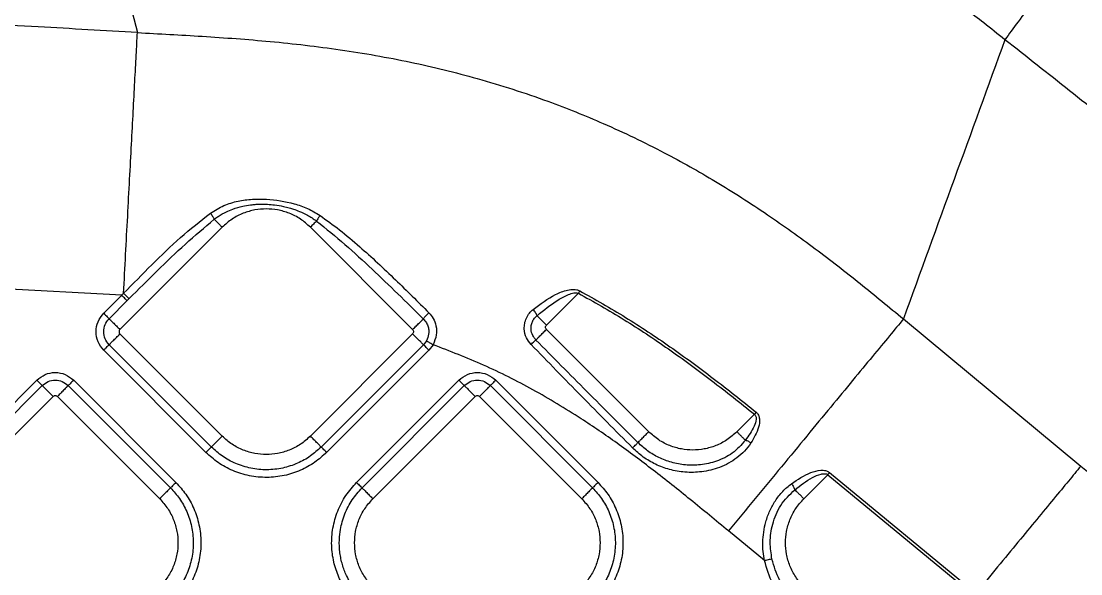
# Model space of a CAD drawing. Extents: x 832 to 912, y 781 to 934.
# Drawn here: x 872.96 to 879.79, y 856.15 to 859.71 of the extents above; entities that cross this region are included whole.
import ezdxf

# ---------------------------------------------------------------- set-up
doc = ezdxf.new("R2010")
doc.units = 0
doc.header["$MEASUREMENT"] = 0
doc.layers.add('1', color=4, linetype='Continuous')

# ---------------------------------------------------------------- blocks, each defined once
blk = doc.blocks.new('2026 SOVEREIGN HL')
at = {"layer": '1', "color": 3, "linetype": 'Continuous', "lineweight": 25}
for p, q in [((42.5307, 61.2835), (41.8719, 60.6247)), ((43.7577, 60.6247), (43.0989, 61.2835)), ((41.8835, 60.8454), (40.9787, 60.8935)), ((41.7674, 60.7293), (41.8835, 60.8454)), ((44.8255, 60.8588), (44.6199, 60.6532)), ((41.9184, 60.8106), (41.8022, 60.6944)), ((41.9303, 60.8225), (41.9184, 60.8106)), ((46.9197, 60.6928), (48.0626, 59.7449)), ((45.2787, 59.9661), (44.6199, 60.6249)), ((42.5307, 59.9376), (41.8719, 60.5964)), ((43.7577, 60.5964), (43.0989, 59.9376)), ((42.4262, 59.833), (41.7674, 60.4918)), ((42.461, 59.8679), (41.8022, 60.5267)), ((43.8274, 60.5267), (43.1686, 59.8679)), ((43.8622, 60.4918), (43.2034, 59.833)), ((43.8462, 60.5514), (43.8274, 60.5267)), ((43.889, 60.5269), (43.8622, 60.4918)), ((40.6776, 59.6395), (41.3364, 60.2983)), ((41.5739, 60.2983), (42.2327, 59.6395)), ((43.397, 59.6395), (44.0558, 60.2983)), ((44.2933, 60.2983), (44.9521, 59.6395)), ((40.7124, 59.6047), (41.3713, 60.2635)), ((41.539, 60.2635), (42.1978, 59.6047)), ((43.4319, 59.6046), (44.0907, 60.2635)), ((44.2584, 60.2635), (44.9172, 59.6046)), ((40.7822, 59.5349), (41.441, 60.1938)), ((41.4693, 60.1938), (42.1281, 59.5349)), ((43.5016, 59.5349), (44.1604, 60.1937)), ((44.1887, 60.1937), (44.8475, 59.5349)), ((45.9594, 60.0787), (45.8468, 59.9661)), ((45.9705, 60.0924), (45.9594, 60.0787)), ((46.4328, 59.6897), (46.278, 59.5349)), ((46.444, 59.7033), (47.3866, 58.9256)), ((46.0246, 59.1359), (45.793, 59.3269))]:
    blk.add_line(p, q, dxfattribs=at)
at = {"layer": '1', "color": 3, "linetype": 'Continuous', "lineweight": 25, "flags": 128}
for points in [[(41.3969, 64.782), (41.6906, 63.6602), (41.9846, 62.5372)], [(46.4328, 59.6897), (46.9103, 59.2957), (47.3753, 58.912)]]:
    blk.add_lwpolyline(points, dxfattribs=at)
at = {"layer": '1', "color": 3, "linetype": 'Continuous', "lineweight": 25}
for points, knots in [([(47.5737, 62.4915), (47.5282, 62.5274), (47.4452, 62.5928), (47.3322, 62.6813), (47.2307, 62.7603), (47.1308, 62.8374), (47.0247, 62.9181), (46.9204, 62.9962), (46.8208, 63.0696), (46.6849, 63.1678), (46.4993, 63.2978), (46.2588, 63.4568), (46.019, 63.6047), (45.795, 63.7334), (45.5975, 63.8394), (45.4086, 63.9345), (45.2119, 64.0274), (44.9878, 64.1252), (44.7439, 64.222), (44.4996, 64.309), (44.2751, 64.3809), (44.0662, 64.4413), (43.8567, 64.496), (43.6382, 64.5467), (43.4101, 64.5931), (43.1827, 64.633), (42.9455, 64.6685), (42.7004, 64.699), (42.4421, 64.7249), (42.1838, 64.7452), (41.9185, 64.7611), (41.6569, 64.773), (41.4813, 64.7791), (41.3969, 64.782)], [0, 0, 0, 0, 0.025785, 0.047078, 0.063863, 0.083042, 0.103227, 0.123222, 0.141, 0.158314, 0.197831, 0.241821, 0.28659, 0.323182, 0.356776, 0.386327, 0.417272, 0.453543, 0.495114, 0.533992, 0.568936, 0.599977, 0.630748, 0.665266, 0.699794, 0.734319, 0.767962, 0.806513, 0.844197, 0.883478, 0.921799, 0.962456, 1, 1, 1, 1]), ([(48.684, 63.9232), (48.6308, 63.8567), (48.5244, 63.7237), (48.3588, 63.5146), (48.1955, 63.3067), (48.0386, 63.1053), (47.8932, 62.9169), (47.7644, 62.748), (47.6538, 62.601), (47.6004, 62.528), (47.5738, 62.4915)], [0, 0, 0, 0, 0.125005, 0.250005, 0.375002, 0.5, 0.624998, 0.749994, 0.874995, 1, 1, 1, 1]), ([(41.9846, 62.5372), (41.7717, 62.5495), (41.4395, 62.5687), (41.0814, 62.5887), (40.9103, 62.5991), (40.836, 62.6016), (40.7688, 62.6098), (40.7269, 62.6103), (40.7075, 62.6105)], [0, 0, 0, 0, 0.499895, 0.780343, 0.841154, 0.901848, 0.954576, 1, 1, 1, 1]), ([(41.8955, 60.8577), (41.8999, 60.9413), (41.9088, 61.1084), (41.9218, 61.355), (41.9345, 61.5935), (41.9465, 61.8202), (41.9577, 62.0316), (41.9679, 62.2239), (41.9771, 62.3963), (41.9821, 62.4903), (41.9846, 62.5372)], [0, 0, 0, 0, 0.125001, 0.250001, 0.375, 0.5, 0.625, 0.749999, 0.874999, 1, 1, 1, 1]), ([(41.9846, 62.5372), (42.1236, 62.5296), (42.4091, 62.5139), (42.8454, 62.4826), (43.294, 62.4307), (43.7397, 62.3525), (44.1871, 62.2433), (44.6017, 62.1098), (45.0035, 61.9488), (45.3638, 61.7759), (45.7163, 61.5782), (46.0404, 61.3707), (46.3503, 61.1491), (46.6406, 60.9231), (46.8274, 60.769), (46.9197, 60.6928)], [0, 0, 0, 0, 0.077459, 0.159013, 0.243234, 0.328496, 0.410577, 0.499296, 0.570615, 0.651316, 0.721549, 0.795423, 0.865343, 0.933436, 1, 1, 1, 1]), ([(47.5737, 62.4915), (47.4647, 62.1916), (47.2468, 61.5924), (47.0287, 60.9925), (46.9197, 60.6928)], [0, 0, 0, 0, 0.50044, 1, 1, 1, 1]), ([(48.4058, 61.8308), (48.2673, 61.9414), (47.9905, 62.1624), (47.7126, 62.3819), (47.5737, 62.4915)], [0, 0, 0, 0, 0.500476, 1, 1, 1, 1]), ([(42.4551, 61.3742), (42.4835, 61.3918), (42.5388, 61.426), (42.6318, 61.4536), (42.7244, 61.4659), (42.846, 61.4651), (42.9664, 61.4459), (43.0821, 61.4065), (43.1348, 61.375), (43.1614, 61.359)], [0, 0, 0, 0, 0.135644, 0.264385, 0.388795, 0.510768, 0.752327, 0.874696, 1, 1, 1, 1]), ([(41.8955, 60.8577), (41.9561, 60.9192), (42.0766, 61.0415), (42.2587, 61.2198), (42.39, 61.323), (42.4551, 61.3742)], [0, 0, 0, 0, 0.33757, 0.671226, 1, 1, 1, 1]), ([(42.4551, 61.3742), (42.4576, 61.3708), (42.4626, 61.3641), (42.4694, 61.3535), (42.4754, 61.3433), (42.4782, 61.3375), (42.4796, 61.3346)], [0, 0, 0, 0, 0.2499907, 0.5000063, 0.7500132, 1, 1, 1, 1]), ([(42.4796, 61.3346), (42.4806, 61.3354), (42.4891, 61.3419), (42.5141, 61.3596), (42.5529, 61.3815), (42.6055, 61.4037), (42.6575, 61.4187), (42.7036, 61.4266), (42.7329, 61.4297), (42.7584, 61.4316), (42.7872, 61.4324), (42.8267, 61.4314), (42.8722, 61.4274), (42.9194, 61.4195), (42.9597, 61.4095), (42.9942, 61.399), (43.0334, 61.3845), (43.0846, 61.3607), (43.1194, 61.3368), (43.1388, 61.3235)], [0, 0, 0, 0, 0.005099, 0.046001, 0.131827, 0.195274, 0.290011, 0.362299, 0.39455, 0.415531, 0.471323, 0.517441, 0.583542, 0.665879, 0.721022, 0.760269, 0.819685, 0.89938, 1, 1, 1, 1]), ([(43.0989, 61.2835), (43.0782, 61.3019), (43.0372, 61.3383), (42.9645, 61.3749), (42.8898, 61.3966), (42.8148, 61.4034), (42.7398, 61.3966), (42.6651, 61.3749), (42.5924, 61.3383), (42.5515, 61.3019), (42.5307, 61.2835)], [0, 0, 0, 0, 0.131359, 0.259988, 0.383484, 0.5, 0.616516, 0.740012, 0.868641, 1, 1, 1, 1]), ([(41.9303, 60.8225), (41.9907, 60.8825), (42.1107, 61.0016), (42.2907, 61.1762), (42.4171, 61.2822), (42.4796, 61.3346)], [0, 0, 0, 0, 0.338894, 0.672908, 1, 1, 1, 1]), ([(42.4796, 61.3346), (42.4833, 61.331), (42.4906, 61.3237), (42.5037, 61.3106), (42.5172, 61.2971), (42.5263, 61.288), (42.5307, 61.2835)], [0, 0, 0, 0, 0.262564, 0.519968, 0.767099, 1, 1, 1, 1]), ([(43.1388, 61.3235), (43.1324, 61.3171), (43.12, 61.3047), (43.1057, 61.2904), (43.0989, 61.2835)], [0, 0, 0, 0, 0.518727, 1, 1, 1, 1]), ([(43.1614, 61.359), (43.1593, 61.3561), (43.1552, 61.3503), (43.1491, 61.341), (43.1435, 61.3319), (43.1404, 61.3263), (43.1388, 61.3235)], [0, 0, 0, 0, 0.249998, 0.499997, 0.749994, 1, 1, 1, 1]), ([(43.1388, 61.3235), (43.2004, 61.2738), (43.3232, 61.1747), (43.5514, 60.9635), (43.7172, 60.801), (43.8266, 60.6937)], [0, 0, 0, 0, 0.2548703, 0.5080273, 1, 1, 1, 1]), ([(43.1614, 61.359), (43.2036, 61.3288), (43.2916, 61.2656), (43.4131, 61.1621), (43.5328, 61.0539), (43.6453, 60.9471), (43.7556, 60.8392), (43.8269, 60.7681), (43.8625, 60.7325)], [0, 0, 0, 0, 0.166048, 0.346588, 0.509733, 0.680567, 0.840293, 1, 1, 1, 1]), ([(41.8835, 60.8454), (41.8855, 60.8475), (41.8895, 60.8516), (41.8935, 60.8557), (41.8955, 60.8577)], [0, 0, 0, 0, 0.500023, 1, 1, 1, 1]), ([(41.9184, 60.8106), (41.9173, 60.8117), (41.915, 60.8139), (41.9065, 60.8224), (41.8956, 60.8334), (41.8874, 60.8415), (41.8835, 60.8454)], [0, 0, 0, 0, 0.247943, 0.507903, 0.76355, 1, 1, 1, 1]), ([(41.9303, 60.8225), (41.9292, 60.8236), (41.927, 60.8259), (41.9187, 60.8343), (41.9079, 60.8452), (41.8996, 60.8535), (41.8955, 60.8577)], [0, 0, 0, 0, 0.25, 0.499994, 0.749996, 1, 1, 1, 1]), ([(44.5341, 60.7544), (44.5808, 60.789), (44.6498, 60.8401), (44.7416, 60.8778), (44.7891, 60.8842), (44.8157, 60.882), (44.8278, 60.8769), (44.8339, 60.8743)], [0, 0, 0, 0, 0.51855, 0.767282, 0.885936, 0.943426, 1, 1, 1, 1]), ([(44.5593, 60.7138), (44.6029, 60.749), (44.6666, 60.8006), (44.7484, 60.8464), (44.7892, 60.8596), (44.811, 60.8623), (44.8208, 60.8599), (44.8255, 60.8588)], [0, 0, 0, 0, 0.541243, 0.79169, 0.904088, 0.954564, 1, 1, 1, 1]), ([(44.8339, 60.8743), (44.8325, 60.8718), (44.8298, 60.8668), (44.8269, 60.8615), (44.8255, 60.8588)], [0, 0, 0, 0, 0.500007, 1, 1, 1, 1]), ([(44.8255, 60.8588), (44.9244, 60.8031), (45.1226, 60.6914), (45.4076, 60.5011), (45.6869, 60.2967), (45.868, 60.1517), (45.9594, 60.0787)], [0, 0, 0, 0, 0.246931, 0.495081, 0.745436, 1, 1, 1, 1]), ([(44.8339, 60.8743), (44.933, 60.8184), (45.1318, 60.7064), (45.4177, 60.5156), (45.6975, 60.3107), (45.879, 60.1655), (45.9705, 60.0924)], [0, 0, 0, 0, 0.247125, 0.495373, 0.745681, 1, 1, 1, 1]), ([(41.7674, 60.4918), (41.7536, 60.5092), (41.7262, 60.5439), (41.7142, 60.6106), (41.7262, 60.6772), (41.7536, 60.712), (41.7674, 60.7293)], [0, 0, 0, 0, 0.250068, 0.500018, 0.749933, 1, 1, 1, 1]), ([(41.7674, 60.7293), (41.7713, 60.7254), (41.7794, 60.7173), (41.7904, 60.7063), (41.7989, 60.6978), (41.8011, 60.6955), (41.8022, 60.6944)], [0, 0, 0, 0, 0.236448, 0.492091, 0.752058, 1, 1, 1, 1]), ([(41.8022, 60.5267), (41.7925, 60.539), (41.7732, 60.5635), (41.7646, 60.6106), (41.7732, 60.6576), (41.7925, 60.6822), (41.8022, 60.6944)], [0, 0, 0, 0, 0.249876, 0.500011, 0.75014, 1, 1, 1, 1]), ([(41.8022, 60.6944), (41.8044, 60.6923), (41.8089, 60.6878), (41.8259, 60.6708), (41.8478, 60.6488), (41.8641, 60.6325), (41.8719, 60.6247)], [0, 0, 0, 0, 0.247942, 0.507921, 0.763553, 1, 1, 1, 1]), ([(43.7577, 60.6247), (43.7652, 60.6322), (43.7807, 60.6477), (43.8019, 60.6689), (43.8189, 60.686), (43.8241, 60.6911), (43.8266, 60.6937)], [0, 0, 0, 0, 0.235492, 0.4898728, 0.7497626, 1, 1, 1, 1]), ([(43.8625, 60.7325), (43.8583, 60.7283), (43.85, 60.7197), (43.8388, 60.7078), (43.8302, 60.6983), (43.8278, 60.6952), (43.8266, 60.6937)], [0, 0, 0, 0, 0.250001, 0.500009, 0.750008, 1, 1, 1, 1]), ([(43.8266, 60.6937), (43.8336, 60.6856), (43.8471, 60.6701), (43.8581, 60.6428), (43.8624, 60.6175), (43.8615, 60.5862), (43.8524, 60.5655), (43.8462, 60.5514)], [0, 0, 0, 0, 0.206295, 0.397549, 0.564887, 0.704227, 1, 1, 1, 1]), ([(43.8625, 60.7325), (43.8724, 60.721), (43.8932, 60.6964), (43.9112, 60.6468), (43.9147, 60.5864), (43.8979, 60.5474), (43.889, 60.5269)], [0, 0, 0, 0, 0.204235, 0.43348, 0.702065, 1, 1, 1, 1]), ([(44.5207, 60.5285), (44.5099, 60.5421), (44.4868, 60.5715), (44.4756, 60.6206), (44.4783, 60.6643), (44.4893, 60.699), (44.5078, 60.7306), (44.5255, 60.7466), (44.5341, 60.7544)], [0, 0, 0, 0, 0.201159, 0.433816, 0.569459, 0.715477, 0.862175, 1, 1, 1, 1]), ([(44.5518, 60.5569), (44.5442, 60.5664), (44.5278, 60.5868), (44.5194, 60.6208), (44.521, 60.6512), (44.5284, 60.6753), (44.5411, 60.6973), (44.5534, 60.7084), (44.5594, 60.7138)], [0, 0, 0, 0, 0.202813, 0.437277, 0.571135, 0.716696, 0.863379, 1, 1, 1, 1]), ([(44.5593, 60.7138), (44.5583, 60.7164), (44.5561, 60.7218), (44.5501, 60.7322), (44.5427, 60.7434), (44.537, 60.7507), (44.5341, 60.7544)], [0, 0, 0, 0, 0.249994, 0.500004, 0.750013, 1, 1, 1, 1]), ([(44.6199, 60.6532), (44.6142, 60.6589), (44.6026, 60.6706), (44.5857, 60.6874), (44.5703, 60.7028), (44.563, 60.7101), (44.5593, 60.7138)], [0, 0, 0, 0, 0.233044, 0.482348, 0.740923, 1, 1, 1, 1]), ([(46.9197, 60.6928), (46.8909, 60.6579), (46.8333, 60.588), (46.7221, 60.4533), (46.5953, 60.2995), (46.4532, 60.1273), (46.2992, 59.9405), (46.1357, 59.7424), (45.966, 59.5366), (45.8507, 59.3968), (45.793, 59.3269)], [0, 0, 0, 0, 0.125001, 0.250001, 0.375, 0.5, 0.624999, 0.749999, 0.874999, 1, 1, 1, 1]), ([(41.8719, 60.6247), (41.8703, 60.6226), (41.867, 60.6185), (41.8656, 60.6106), (41.867, 60.6026), (41.8703, 60.5985), (41.8719, 60.5964)], [0, 0, 0, 0, 0.25024, 0.5, 0.74976, 1, 1, 1, 1]), ([(43.7577, 60.6247), (43.7593, 60.6226), (43.7626, 60.6185), (43.764, 60.6106), (43.7626, 60.6026), (43.7593, 60.5985), (43.7577, 60.5964)], [0, 0, 0, 0, 0.2502411, 0.5, 0.7497589, 1, 1, 1, 1]), ([(44.5518, 60.5569), (44.5546, 60.5597), (44.5603, 60.5653), (44.5772, 60.5822), (44.5978, 60.6028), (44.6127, 60.6178), (44.6199, 60.6249)], [0, 0, 0, 0, 0.251512, 0.511099, 0.764689, 1, 1, 1, 1]), ([(44.6199, 60.6249), (44.6183, 60.627), (44.615, 60.6312), (44.6136, 60.6391), (44.615, 60.647), (44.6183, 60.6512), (44.6199, 60.6532)], [0, 0, 0, 0, 0.250232, 0.500018, 0.749768, 1, 1, 1, 1]), ([(41.8022, 60.5267), (41.8044, 60.5289), (41.8089, 60.5334), (41.8258, 60.5504), (41.8478, 60.5723), (41.8641, 60.5886), (41.8719, 60.5964)], [0, 0, 0, 0, 0.247331, 0.507093, 0.762968, 1, 1, 1, 1]), ([(43.8274, 60.5267), (43.8252, 60.5289), (43.8207, 60.5334), (43.8037, 60.5504), (43.7818, 60.5723), (43.7655, 60.5886), (43.7577, 60.5964)], [0, 0, 0, 0, 0.247942, 0.50792, 0.763551, 1, 1, 1, 1]), ([(44.5207, 60.5285), (44.5242, 60.5318), (44.5311, 60.5385), (44.5403, 60.547), (44.5477, 60.5537), (44.5505, 60.5558), (44.5518, 60.5569)], [0, 0, 0, 0, 0.249999, 0.500002, 0.749992, 1, 1, 1, 1]), ([(45.209, 59.8964), (45.0992, 60.0063), (44.8796, 60.2259), (44.6611, 60.4466), (44.5518, 60.5569)], [0, 0, 0, 0, 0.50005, 1, 1, 1, 1]), ([(41.7674, 60.4918), (41.7715, 60.496), (41.7798, 60.5043), (41.7906, 60.5151), (41.7989, 60.5234), (41.8011, 60.5256), (41.8022, 60.5267)], [0, 0, 0, 0, 0.2500019, 0.5000125, 0.750001, 1, 1, 1, 1]), ([(43.8622, 60.4918), (43.8583, 60.4958), (43.8502, 60.5039), (43.8392, 60.5149), (43.8307, 60.5234), (43.8285, 60.5256), (43.8274, 60.5267)], [0, 0, 0, 0, 0.23645, 0.492091, 0.752058, 1, 1, 1, 1]), ([(43.889, 60.5269), (43.8839, 60.5298), (43.8738, 60.5356), (43.8605, 60.5432), (43.8503, 60.549), (43.8476, 60.5506), (43.8462, 60.5514)], [0, 0, 0, 0, 0.250003, 0.499999, 0.750024, 1, 1, 1, 1]), ([(45.793, 59.3269), (45.7111, 59.3945), (45.5505, 59.527), (45.3122, 59.7171), (45.0784, 59.892), (44.822, 60.0676), (44.5369, 60.2386), (44.2186, 60.4001), (43.9986, 60.4847), (43.889, 60.5269)], [0, 0, 0, 0, 0.140835, 0.275909, 0.404076, 0.527658, 0.687715, 0.844494, 1, 1, 1, 1]), ([(45.1747, 59.8623), (45.0652, 59.9727), (44.8461, 60.1938), (44.6292, 60.4168), (44.5207, 60.5285)], [0, 0, 0, 0, 0.499612, 1, 1, 1, 1]), ([(41.3364, 60.2983), (41.3537, 60.312), (41.3885, 60.3395), (41.4551, 60.3515), (41.5218, 60.3395), (41.5565, 60.312), (41.5739, 60.2983)], [0, 0, 0, 0, 0.25007, 0.500017, 0.749932, 1, 1, 1, 1]), ([(41.3364, 60.2983), (41.3405, 60.2942), (41.3488, 60.2859), (41.3596, 60.2751), (41.3679, 60.2668), (41.3701, 60.2646), (41.3713, 60.2635)], [0, 0, 0, 0, 0.250002, 0.500014, 0.750002, 1, 1, 1, 1]), ([(41.3713, 60.2635), (41.3835, 60.2731), (41.4081, 60.2925), (41.4551, 60.3011), (41.5022, 60.2925), (41.5267, 60.2731), (41.539, 60.2635)], [0, 0, 0, 0, 0.249878, 0.500015, 0.75014, 1, 1, 1, 1]), ([(41.5739, 60.2983), (41.5699, 60.2944), (41.5618, 60.2863), (41.5508, 60.2753), (41.5423, 60.2668), (41.5401, 60.2646), (41.539, 60.2635)], [0, 0, 0, 0, 0.236443, 0.492093, 0.752056, 1, 1, 1, 1]), ([(44.0558, 60.2983), (44.0732, 60.312), (44.1079, 60.3395), (44.1745, 60.3515), (44.2412, 60.3395), (44.2759, 60.312), (44.2933, 60.2983)], [0, 0, 0, 0, 0.2500701, 0.5000166, 0.7499333, 1, 1, 1, 1]), ([(44.0558, 60.2983), (44.0599, 60.2942), (44.0682, 60.2859), (44.079, 60.2751), (44.0874, 60.2668), (44.0896, 60.2646), (44.0907, 60.2635)], [0, 0, 0, 0, 0.25001, 0.500012, 0.750007, 1, 1, 1, 1]), ([(44.0907, 60.2635), (44.1029, 60.2731), (44.1275, 60.2925), (44.1745, 60.3011), (44.2216, 60.2925), (44.2461, 60.2731), (44.2584, 60.2635)], [0, 0, 0, 0, 0.2498742, 0.5000143, 0.7501403, 1, 1, 1, 1]), ([(44.2933, 60.2983), (44.2894, 60.2944), (44.2812, 60.2862), (44.2702, 60.2753), (44.2617, 60.2668), (44.2595, 60.2645), (44.2584, 60.2635)], [0, 0, 0, 0, 0.236454, 0.492101, 0.752057, 1, 1, 1, 1]), ([(41.3713, 60.2635), (41.3734, 60.2613), (41.3779, 60.2568), (41.3949, 60.2398), (41.4168, 60.2179), (41.4331, 60.2016), (41.441, 60.1938)], [0, 0, 0, 0, 0.247333, 0.507096, 0.762973, 1, 1, 1, 1]), ([(41.539, 60.2635), (41.5368, 60.2613), (41.5323, 60.2568), (41.5153, 60.2398), (41.4934, 60.2179), (41.4771, 60.2016), (41.4693, 60.1938)], [0, 0, 0, 0, 0.247943, 0.507924, 0.763557, 1, 1, 1, 1]), ([(44.0907, 60.2635), (44.0929, 60.2613), (44.0973, 60.2568), (44.1143, 60.2398), (44.1362, 60.2179), (44.1526, 60.2016), (44.1604, 60.1937)], [0, 0, 0, 0, 0.247331, 0.507093, 0.762968, 1, 1, 1, 1]), ([(44.2584, 60.2635), (44.2562, 60.2613), (44.2517, 60.2568), (44.2347, 60.2398), (44.2128, 60.2178), (44.1965, 60.2016), (44.1887, 60.1937)], [0, 0, 0, 0, 0.247942, 0.507926, 0.763557, 1, 1, 1, 1]), ([(41.441, 60.1938), (41.443, 60.1954), (41.4472, 60.1987), (41.4551, 60.2001), (41.463, 60.1987), (41.4672, 60.1954), (41.4693, 60.1938)], [0, 0, 0, 0, 0.2502214, 0.5000023, 0.7497786, 1, 1, 1, 1]), ([(44.1604, 60.1937), (44.1625, 60.1954), (44.1666, 60.1986), (44.1745, 60.2001), (44.1825, 60.1986), (44.1866, 60.1954), (44.1887, 60.1937)], [0, 0, 0, 0, 0.2502324, 0.5, 0.7497676, 1, 1, 1, 1]), ([(45.9594, 60.0787), (45.9614, 60.0769), (45.9656, 60.0732), (45.9693, 60.0652), (45.971, 60.056), (45.9705, 60.0339), (45.9513, 59.9821), (45.922, 59.9403), (45.9017, 59.9113)], [0, 0, 0, 0, 0.042179, 0.086445, 0.135065, 0.188608, 0.437396, 1, 1, 1, 1]), ([(45.9705, 60.0924), (45.9735, 60.0896), (45.9795, 60.084), (45.9883, 60.0695), (45.9957, 60.0389), (45.9846, 59.9747), (45.9565, 59.9266), (45.9375, 59.8941)], [0, 0, 0, 0, 0.054397, 0.110036, 0.22676, 0.477561, 1, 1, 1, 1]), ([(45.209, 59.8964), (45.2112, 59.8986), (45.2157, 59.9031), (45.2327, 59.9202), (45.2546, 59.9421), (45.2709, 59.9583), (45.2787, 59.9661)], [0, 0, 0, 0, 0.248017, 0.507997, 0.76359, 1, 1, 1, 1]), ([(45.8468, 59.9661), (45.8261, 59.9478), (45.7851, 59.9114), (45.7125, 59.8748), (45.6378, 59.8531), (45.5628, 59.8462), (45.4878, 59.8531), (45.4131, 59.8748), (45.3404, 59.9114), (45.2994, 59.9478), (45.2787, 59.9661)], [0, 0, 0, 0, 0.131359, 0.25999, 0.383484, 0.5, 0.616516, 0.740011, 0.868642, 1, 1, 1, 1]), ([(45.9017, 59.9113), (45.8979, 59.915), (45.8905, 59.9225), (45.8765, 59.9365), (45.8617, 59.9512), (45.8517, 59.9613), (45.8468, 59.9661)], [0, 0, 0, 0, 0.261791, 0.519703, 0.767409, 1, 1, 1, 1]), ([(42.461, 59.8679), (42.4632, 59.8701), (42.4677, 59.8746), (42.4847, 59.8916), (42.5066, 59.9135), (42.5229, 59.9298), (42.5307, 59.9376)], [0, 0, 0, 0, 0.247941, 0.507925, 0.763558, 1, 1, 1, 1]), ([(43.0989, 59.9376), (43.0782, 59.9192), (43.0372, 59.8829), (42.9645, 59.8463), (42.8898, 59.8246), (42.8148, 59.8177), (42.7398, 59.8246), (42.6651, 59.8463), (42.5924, 59.8829), (42.5515, 59.9192), (42.5307, 59.9376)], [0, 0, 0, 0, 0.131359, 0.259988, 0.383484, 0.5, 0.616516, 0.740012, 0.868641, 1, 1, 1, 1]), ([(43.1686, 59.8679), (43.1664, 59.8701), (43.1619, 59.8746), (43.1449, 59.8916), (43.123, 59.9135), (43.1067, 59.9298), (43.0989, 59.9376)], [0, 0, 0, 0, 0.247941, 0.507924, 0.763556, 1, 1, 1, 1]), ([(45.1747, 59.8623), (45.1788, 59.8664), (45.1869, 59.8745), (45.1975, 59.8851), (45.2057, 59.8932), (45.2079, 59.8954), (45.209, 59.8964)], [0, 0, 0, 0, 0.249998, 0.499991, 0.749983, 1, 1, 1, 1]), ([(45.9375, 59.8941), (45.9245, 59.8762), (45.8986, 59.8404), (45.8486, 59.7973), (45.7938, 59.7622), (45.7368, 59.7364), (45.6786, 59.7182), (45.622, 59.7078), (45.5663, 59.7035), (45.4964, 59.7054), (45.4135, 59.7199), (45.323, 59.7539), (45.2421, 59.8006), (45.197, 59.8418), (45.1747, 59.8623)], [0, 0, 0, 0, 0.0785045, 0.1566217, 0.2303556, 0.3052313, 0.3729923, 0.4409041, 0.5030504, 0.5652129, 0.6809842, 0.7906533, 0.8960922, 1, 1, 1, 1]), ([(45.9017, 59.9113), (45.8752, 59.8818), (45.8233, 59.8239), (45.7194, 59.7739), (45.6156, 59.7501), (45.5167, 59.7494), (45.4258, 59.7663), (45.3439, 59.7978), (45.2705, 59.8405), (45.2294, 59.8779), (45.209, 59.8964)], [0, 0, 0, 0, 0.153262, 0.300088, 0.435281, 0.55983, 0.676626, 0.787643, 0.894586, 1, 1, 1, 1]), ([(45.9375, 59.8941), (45.9343, 59.8961), (45.928, 59.9), (45.9185, 59.9049), (45.9094, 59.9089), (45.9042, 59.9105), (45.9017, 59.9113)], [0, 0, 0, 0, 0.250004, 0.499981, 0.749973, 1, 1, 1, 1]), ([(42.4262, 59.833), (42.4301, 59.837), (42.4382, 59.8451), (42.4492, 59.8561), (42.4577, 59.8646), (42.4599, 59.8668), (42.461, 59.8679)], [0, 0, 0, 0, 0.236449, 0.492104, 0.752055, 1, 1, 1, 1]), ([(43.2034, 59.833), (43.1788, 59.8109), (43.1281, 59.7652), (43.0352, 59.7146), (42.9308, 59.6805), (42.8185, 59.6682), (42.7055, 59.679), (42.5991, 59.7124), (42.5037, 59.7634), (42.4516, 59.8103), (42.4262, 59.833)], [0, 0, 0, 0, 0.11509, 0.237016, 0.364589, 0.495523, 0.627141, 0.756681, 0.881633, 1, 1, 1, 1]), ([(43.1686, 59.8679), (43.1462, 59.8477), (43.1, 59.8061), (43.0155, 59.7601), (42.9204, 59.729), (42.8182, 59.7178), (42.7153, 59.7277), (42.6184, 59.7581), (42.5316, 59.8045), (42.4841, 59.8472), (42.461, 59.8679)], [0, 0, 0, 0, 0.1150905, 0.2370168, 0.3645888, 0.4955225, 0.6271404, 0.7566809, 0.881633, 1, 1, 1, 1]), ([(43.2034, 59.833), (43.1995, 59.837), (43.1914, 59.8451), (43.1804, 59.8561), (43.1719, 59.8646), (43.1697, 59.8668), (43.1686, 59.8679)], [0, 0, 0, 0, 0.23645, 0.492105, 0.752055, 1, 1, 1, 1]), ([(48.0626, 59.7449), (48.037, 59.7139), (47.986, 59.652), (47.8898, 59.5355), (47.781, 59.4037), (47.6596, 59.2565), (47.5282, 59.0973), (47.4338, 58.9828), (47.3866, 58.9256)], [0, 0, 0, 0, 0.166668, 0.333335, 0.500001, 0.666667, 0.833333, 1, 1, 1, 1]), ([(48.0626, 59.7449), (48.1759, 59.6506), (48.4046, 59.4601), (48.7422, 59.1593), (49.0414, 58.8605), (49.298, 58.5644), (49.5119, 58.2781), (49.703, 57.9732), (49.8674, 57.6519), (50.0031, 57.3173), (50.109, 56.9736), (50.1868, 56.6252), (50.2392, 56.2761), (50.2703, 55.93), (50.2855, 55.5893), (50.2898, 55.2575), (50.2888, 55.0394), (50.2883, 54.9326)], [0, 0, 0, 0, 0.079499, 0.160492, 0.243815, 0.307447, 0.37175, 0.436455, 0.50134, 0.56619, 0.630858, 0.695062, 0.75855, 0.821115, 0.88237, 0.942437, 1, 1, 1, 1]), ([(46.1986, 59.6317), (46.2388, 59.6586), (46.2974, 59.6977), (46.3754, 59.72), (46.413, 59.7179), (46.4321, 59.7116), (46.4401, 59.706), (46.444, 59.7033)], [0, 0, 0, 0, 0.537272, 0.783868, 0.895771, 0.948578, 1, 1, 1, 1]), ([(46.2198, 59.5931), (46.2565, 59.621), (46.3092, 59.661), (46.377, 59.6922), (46.4087, 59.6969), (46.4239, 59.6948), (46.4299, 59.6913), (46.4328, 59.6897)], [0, 0, 0, 0, 0.568655, 0.815057, 0.916648, 0.960299, 1, 1, 1, 1]), ([(46.444, 59.7033), (46.4421, 59.7011), (46.4385, 59.6966), (46.4347, 59.692), (46.4328, 59.6897)], [0, 0, 0, 0, 0.499995, 1, 1, 1, 1]), ([(42.1978, 59.6047), (42.1956, 59.6025), (42.1911, 59.598), (42.1741, 59.581), (42.1522, 59.559), (42.1359, 59.5428), (42.1281, 59.5349)], [0, 0, 0, 0, 0.247942, 0.507926, 0.763557, 1, 1, 1, 1]), ([(42.2327, 59.6395), (42.2287, 59.6356), (42.2206, 59.6275), (42.2096, 59.6165), (42.2011, 59.608), (42.1989, 59.6058), (42.1978, 59.6047)], [0, 0, 0, 0, 0.2364518, 0.4920967, 0.7520575, 1, 1, 1, 1]), ([(42.1978, 59.6047), (42.218, 59.5822), (42.2596, 59.536), (42.3056, 59.4515), (42.3367, 59.3564), (42.3479, 59.2543), (42.338, 59.1514), (42.3076, 59.0545), (42.2612, 58.9677), (42.2185, 58.9202), (42.1978, 58.8971)], [0, 0, 0, 0, 0.115091, 0.237016, 0.364589, 0.495522, 0.627141, 0.756681, 0.881633, 1, 1, 1, 1]), ([(42.2327, 59.6395), (42.2548, 59.6149), (42.3005, 59.5641), (42.3511, 59.4713), (42.3852, 59.3668), (42.3975, 59.2546), (42.3867, 59.1416), (42.3533, 59.0352), (42.3023, 58.9398), (42.2554, 58.8876), (42.2327, 58.8622)], [0, 0, 0, 0, 0.11509, 0.237016, 0.364588, 0.495523, 0.62714, 0.756682, 0.881634, 1, 1, 1, 1]), ([(43.397, 58.8622), (43.3736, 58.8883), (43.3282, 58.939), (43.2794, 59.0296), (43.2464, 59.1279), (43.2326, 59.2352), (43.2405, 59.3468), (43.2717, 59.4558), (43.3231, 59.5566), (43.3726, 59.6121), (43.397, 59.6395)], [0, 0, 0, 0, 0.121443, 0.236288, 0.355188, 0.480548, 0.610329, 0.741991, 0.872768, 1, 1, 1, 1]), ([(43.4319, 58.8971), (43.4106, 58.9208), (43.3692, 58.967), (43.3338, 59.0328), (43.3136, 59.0837), (43.3023, 59.1197), (43.2937, 59.1572), (43.2878, 59.196), (43.2851, 59.2349), (43.2854, 59.2822), (43.2909, 59.3324), (43.3033, 59.387), (43.3254, 59.4521), (43.3646, 59.5291), (43.4096, 59.5797), (43.4319, 59.6046)], [0, 0, 0, 0, 0.121409, 0.236225, 0.28295, 0.33087, 0.379886, 0.429891, 0.480755, 0.528606, 0.610484, 0.673349, 0.742098, 0.872822, 1, 1, 1, 1]), ([(43.397, 59.6395), (43.4009, 59.6356), (43.409, 59.6274), (43.42, 59.6165), (43.4285, 59.608), (43.4308, 59.6057), (43.4319, 59.6046)], [0, 0, 0, 0, 0.2364378, 0.4920951, 0.7520558, 1, 1, 1, 1]), ([(43.4319, 59.6046), (43.434, 59.6024), (43.4385, 59.598), (43.4555, 59.5809), (43.4775, 59.559), (43.4938, 59.5427), (43.5016, 59.5349)], [0, 0, 0, 0, 0.2479428, 0.5079239, 0.7635571, 1, 1, 1, 1]), ([(44.9172, 59.6046), (44.915, 59.6024), (44.9105, 59.598), (44.8935, 59.5809), (44.8716, 59.559), (44.8553, 59.5427), (44.8475, 59.5349)], [0, 0, 0, 0, 0.247943, 0.507923, 0.763556, 1, 1, 1, 1]), ([(44.9521, 59.6395), (44.9482, 59.6356), (44.94, 59.6274), (44.9291, 59.6165), (44.9205, 59.608), (44.9183, 59.6057), (44.9172, 59.6046)], [0, 0, 0, 0, 0.23644, 0.492097, 0.752057, 1, 1, 1, 1]), ([(44.9172, 59.6046), (44.9374, 59.5822), (44.979, 59.536), (45.025, 59.4515), (45.0561, 59.3564), (45.0673, 59.2542), (45.0574, 59.1514), (45.027, 59.0545), (44.9806, 58.9677), (44.9379, 58.9202), (44.9172, 58.8971)], [0, 0, 0, 0, 0.11509, 0.237016, 0.364589, 0.495523, 0.62714, 0.756682, 0.881633, 1, 1, 1, 1]), ([(44.9521, 59.6395), (44.9743, 59.6148), (45.0199, 59.5641), (45.0705, 59.4713), (45.1046, 59.3668), (45.1169, 59.2546), (45.1061, 59.1416), (45.0727, 59.0351), (45.0217, 58.9398), (44.9749, 58.8876), (44.9521, 58.8622)], [0, 0, 0, 0, 0.115089, 0.237017, 0.364589, 0.495522, 0.62714, 0.75668, 0.881632, 1, 1, 1, 1]), ([(46.0246, 59.1359), (46.0213, 59.1556), (46.0146, 59.1949), (46.013, 59.2564), (46.0182, 59.3206), (46.0326, 59.3887), (46.0572, 59.4573), (46.0937, 59.5236), (46.1397, 59.5842), (46.1791, 59.616), (46.1986, 59.6317)], [0, 0, 0, 0, 0.107347, 0.213763, 0.3294092, 0.4525036, 0.5877102, 0.7213338, 0.8621829, 1, 1, 1, 1]), ([(46.1986, 59.6317), (46.201, 59.6283), (46.2059, 59.6214), (46.212, 59.6109), (46.217, 59.6011), (46.2189, 59.5958), (46.2198, 59.5931)], [0, 0, 0, 0, 0.249996, 0.499984, 0.750011, 1, 1, 1, 1]), ([(42.1281, 59.5349), (42.1464, 59.5142), (42.1828, 59.4733), (42.2194, 59.4006), (42.2411, 59.3259), (42.248, 59.2509), (42.2411, 59.1759), (42.2194, 59.1012), (42.1828, 59.0285), (42.1464, 58.9875), (42.1281, 58.9668)], [0, 0, 0, 0, 0.13136, 0.259989, 0.383484, 0.500001, 0.616517, 0.740012, 0.868642, 1, 1, 1, 1]), ([(43.5016, 58.9668), (43.4832, 58.9875), (43.4468, 59.0285), (43.4102, 59.1011), (43.3885, 59.1758), (43.3817, 59.2509), (43.3885, 59.3259), (43.4102, 59.4006), (43.4468, 59.4732), (43.4832, 59.5142), (43.5016, 59.5349)], [0, 0, 0, 0, 0.131359, 0.259989, 0.383484, 0.5, 0.616516, 0.740011, 0.868641, 1, 1, 1, 1]), ([(44.8475, 59.5349), (44.8659, 59.5142), (44.9022, 59.4732), (44.9389, 59.4006), (44.9606, 59.3259), (44.9674, 59.2509), (44.9606, 59.1758), (44.9389, 59.1011), (44.9022, 59.0285), (44.8659, 58.9875), (44.8475, 58.9668)], [0, 0, 0, 0, 0.13136, 0.259989, 0.383484, 0.5, 0.616516, 0.740011, 0.86864, 1, 1, 1, 1]), ([(46.0728, 59.1462), (46.0675, 59.1817), (46.0564, 59.2566), (46.074, 59.3762), (46.1229, 59.4989), (46.1872, 59.5614), (46.2198, 59.5931)], [0, 0, 0, 0, 0.216014, 0.455876, 0.723759, 1, 1, 1, 1]), ([(46.278, 58.9668), (46.2596, 58.9875), (46.2233, 59.0285), (46.1866, 59.1012), (46.1649, 59.1759), (46.1581, 59.2509), (46.1649, 59.3259), (46.1866, 59.4006), (46.2233, 59.4733), (46.2596, 59.5142), (46.278, 59.5349)], [0, 0, 0, 0, 0.131358, 0.259988, 0.383483, 0.499999, 0.616516, 0.740011, 0.868641, 1, 1, 1, 1]), ([(46.278, 59.5349), (46.2727, 59.5402), (46.2618, 59.5512), (46.2458, 59.5671), (46.231, 59.582), (46.2236, 59.5894), (46.2198, 59.5931)], [0, 0, 0, 0, 0.2325169, 0.4809697, 0.7393498, 1, 1, 1, 1]), ([(46.0728, 59.1462), (46.0713, 59.1459), (46.0682, 59.1452), (46.0565, 59.1427), (46.0413, 59.1394), (46.03, 59.137), (46.0246, 59.1359)], [0, 0, 0, 0, 0.247948, 0.507903, 0.763557, 1, 1, 1, 1]), ([(46.1734, 58.8622), (46.1386, 58.9027), (46.0692, 58.9832), (46.0394, 59.0852), (46.0246, 59.1359)], [0, 0, 0, 0, 0.502866, 1, 1, 1, 1]), ([(46.2083, 58.8971), (46.1765, 58.9339), (46.1134, 59.0072), (46.0863, 59.1), (46.0728, 59.1462)], [0, 0, 0, 0, 0.502865, 1, 1, 1, 1])]:
    blk.add_open_spline(points, degree=3, knots=knots, dxfattribs=at)

msp = doc.modelspace()

# ---------------------------------------------------------------- block references
at = {"layer": '1'}
msp.add_blockref('2026 SOVEREIGN HL', (831.7292, 797.0948), dxfattribs=at)

doc.saveas('drawing.dxf')
